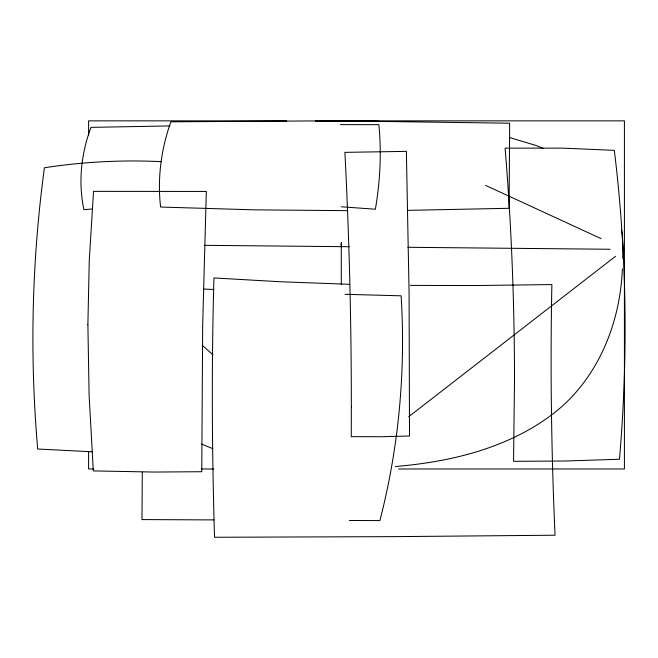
<?xml version="1.0" encoding="UTF-8"?>
<svg xmlns="http://www.w3.org/2000/svg" width="658" height="658" viewBox="0 0 658 658"><rect width="100%" height="100%" fill="white"/><g stroke="black" fill="none" stroke-linecap="round" stroke-linejoin="round"><path stroke-width="0.99" d="M341.272 246.651L341.296 242.596L341.296 284.593M142.292 472.156L141.988 519.573L213.949 519.91M622.369 268.818C620.239 323.966 597.398 379.97 552.704 414.088C507.68 448.23 450.796 461.875 395.392 466.522M622.797 258.586L623.175 249.382L622.238 233.82L621.407 229.938M408.634 416.761L615.493 256.316M622.797 250.657L624.417 249.398L622.558 248.535M91.898 209.014L83.936 209.639C78.022 182.282 81.222 153.454 90.985 127.364L169.896 125.933M315.569 121.319L345.697 120.858L379.444 121.36M407.483 210.363L509.103 208.29L509.654 123.211L335.004 120.801L170.883 121.812C161.161 148.971 157.254 178.334 160.61 207.04L254.029 209.844L347.843 210.659M286.707 120.858L88.6 120.858L88.6 135.235M315.453 120.858L624.417 120.858L624.417 468.981L398.6 468.981M340.433 124.642L378.876 124.675C381.615 152.845 380.159 181.345 375.381 209.219L341.28 206.785M93.732 468.981L88.6 468.981L88.6 451.528M201.512 468.981L213.834 468.981M349.357 520.47L379.896 520.585C398.797 447.415 405.805 371.227 401.117 295.82L344.932 294.299M204.589 245.327L349.324 246.725M407.837 247.293L610.048 249.259M622.369 249.374L624.417 249.398M410.312 285.391L474.977 285.556L551.881 284.569C550.17 368.118 551.338 451.725 555.048 535.217L393.928 536.64L214.541 537.265C211.925 450.845 211.506 364.351 213.932 277.931L280.398 281.756L349.118 284.272M92.062 451.791L37.703 449.011C29.536 355.394 31.798 260.872 44.423 167.757C83.023 161.786 122.224 159.779 161.235 161.654M213.94 289.495L203.487 289.035M509.415 137.489L535.99 145.459L543.368 148.469M212.773 448.682L201.735 444.092M485.522 185.342L601.116 238.648M202.277 345.327L213.028 354.892M87.884 324.69L89.101 395.178L93.304 470.906L154.021 472.057L201.759 471.72L202.672 325.48L206.324 191.453L93.535 191.355L89.266 260.395L87.884 324.69M351.339 406.907L351.273 436.649L381.484 436.748L409.515 435.999L409.079 293.106L406.373 151.365L344.891 152.36C349.258 237.135 351.339 322.025 351.339 406.907M514.507 380.892L513.544 461.324L565.016 461.011L619.458 459.259C628.283 356.488 626.918 252.771 614.309 150.361L562.179 148.124L505.114 148.157C511.463 225.562 514.482 303.231 514.507 380.892"/></g></svg>
